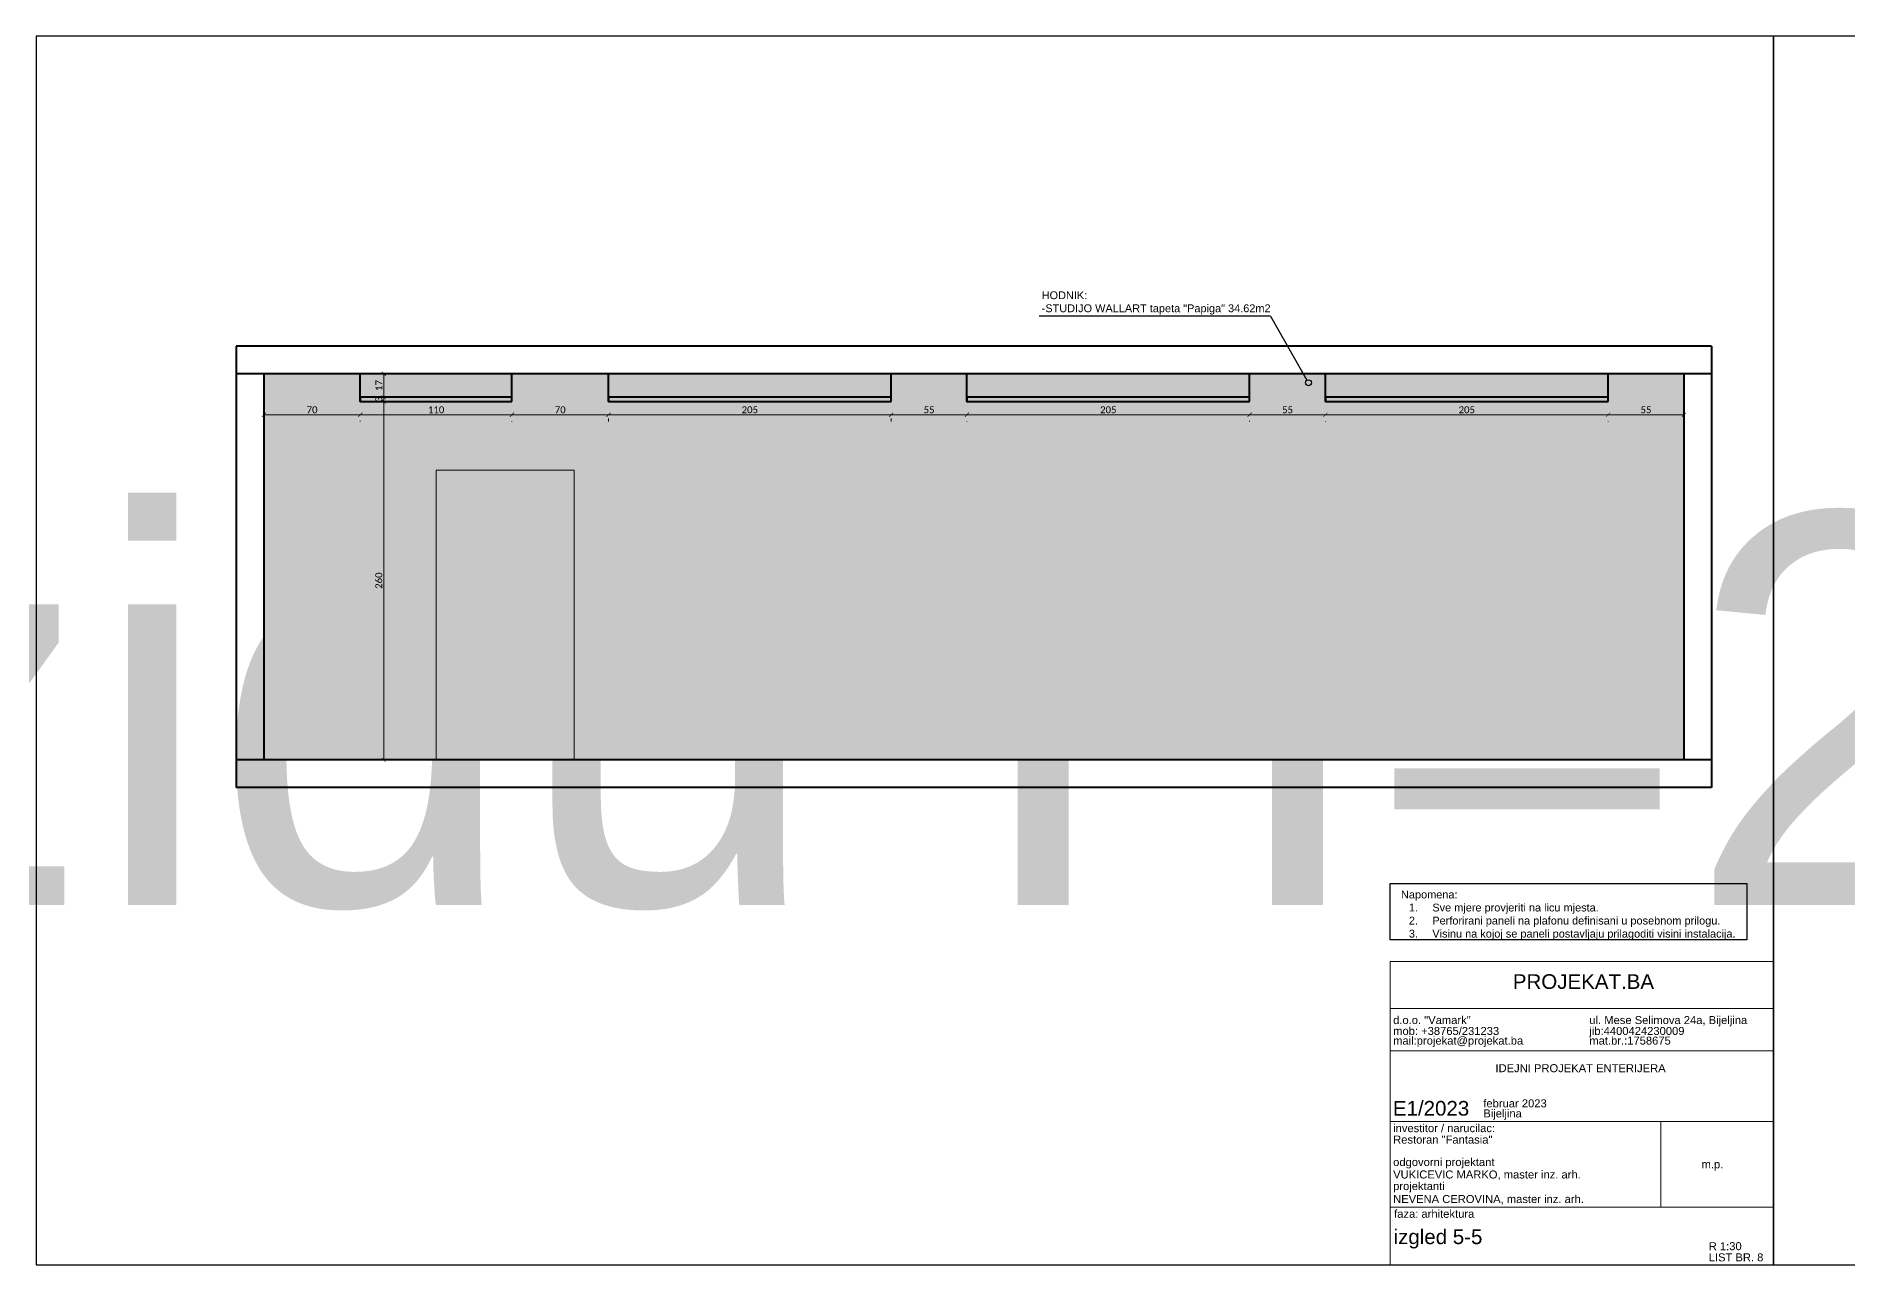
# Model space of a CAD drawing. Header units: centimetres. Extents: x -26724 to 60145, y -23645 to 6771.
# Drawn here: x 10773 to 12087, y 4039 to 4930 of the extents above; entities that cross this region are included whole.
import ezdxf

# ---------------------------------------------------------------- set-up
doc = ezdxf.new("R2010")
doc.units = ezdxf.units.CM
for name, color, linetype, lineweight in [('2.IZGLED', 7, 'Continuous', 13), ('4.KOTE', 88, 'Continuous', 15), ('kote', 7, 'Continuous', 20), ('zid', 7, 'Continuous', 40)]:
    doc.layers.add(name, color=color, linetype=linetype, lineweight=lineweight)
doc.layers.add('3.IZGLED 2', color=7, linetype='Continuous', lineweight=9, true_color=0x4a4a4a)
for name, color, linetype in [('pozicije', 7, 'Continuous'), ('tekst', 7, 'Continuous'), ('tekst @ 50', 7, 'Continuous')]:
    doc.layers.add(name, color=color, linetype=linetype)
doc.styles.add('0.15', font='arial.ttf', dxfattribs={"height": 0.15})
doc.styles.add('Notes', font='arial.ttf', dxfattribs={"height": 3})
doc.styles.get("Standard").update_dxf_attribs({"font": 'calibri.ttf'})
doc.dimstyles.new('ja 1 30 izgledi zidova', dxfattribs={"dimtxt": 5, "dimasz": 3, "dimexe": 5, "dimexo": 5, "dimgap": 1, "dimtad": 1, "dimdec": 0, "dimtxsty": 'Standard', "dimblk": 'ARCHTICK', "dimcen": 2.5, "dimclrd": 256, "dimclrt": 7, "dimadec": 0, "dimazin": 0, "dimtfac": 1, "dimtdec": 0, "dimtix": 1, "dimtmove": 1, "dimatfit": 3, "dimldrblk": 'ARCHTICK', "dimfxl": 5, "dimfxlon": 1, "dimlwd": 0, "dimlwe": 9, "dimarcsym": 0})

# ---------------------------------------------------------------- blocks, each defined once
blk = doc.blocks.new('_ArchTick')
at = {"color": 0, "linetype": 'ByBlock', "const_width": 0.15}
blk.add_lwpolyline([(-0.5, -0.5), (0.5, 0.5)], dxfattribs=at)
blk = doc.blocks.new('*D2315')
at = {"layer": '4.KOTE', "lineweight": 0, "transparency": 16777216}
blk.add_line((11024.9, 4405.2), (11024.9, 4665.2), dxfattribs=at)
at = {"layer": '4.KOTE', "color": 0, "lineweight": 9, "transparency": 16777216}
for p, q in [((11029.6, 4665.2), (11029.9, 4665.2)), ((11019.9, 4405.2), (11029.9, 4405.2))]:
    blk.add_line(p, q, dxfattribs=at)
at = {"layer": 'Defpoints', "color": 0, "transparency": 16777216}
for p in [(11007.9, 4665.2, 708.3), (11024.9, 4665.2), (11010.7, 4405.2)]:
    blk.add_point(p, dxfattribs=at)
at = {"layer": '4.KOTE', "lineweight": 0, "transparency": 16777216, "xscale": 3, "yscale": 3, "zscale": 3}
for p, rotation in [((11024.9, 4665.2), 90), ((11024.9, 4405.2), 270)]:
    blk.add_blockref('_ArchTick', p, dxfattribs=dict(at, rotation=rotation))
at = {"layer": '4.KOTE', "color": 7, "transparency": 16777216, "insert": (11021.3, 4535.2), "char_height": 5, "attachment_point": 5, "rotation": 90}
blk.add_mtext('260', dxfattribs=at)
blk = doc.blocks.new('*D2316')
at = {"layer": '4.KOTE', "color": 0, "lineweight": 9, "transparency": 16777216}
for p, q in [((11020, 4668.2), (11019.9, 4668.2)), ((11029.6, 4665.2), (11029.9, 4665.2))]:
    blk.add_line(p, q, dxfattribs=at)
at = {"layer": '4.KOTE', "lineweight": 0, "transparency": 16777216}
for p, q in [((11024.9, 4668.2), (11024.9, 4671.2)), ((11024.9, 4665.2), (11024.9, 4668.2)), ((11024.9, 4665.2), (11024.9, 4662.2))]:
    blk.add_line(p, q, dxfattribs=at)
at = {"layer": 'Defpoints', "color": 0, "transparency": 16777216}
for p in [(11007.9, 4665.2, 708.3), (11024.9, 4668.2), (11026.8, 4668.2, 708.3)]:
    blk.add_point(p, dxfattribs=at)
at = {"layer": '4.KOTE', "lineweight": 0, "transparency": 16777216, "xscale": 3, "yscale": 3, "zscale": 3}
for p, rotation in [((11024.9, 4668.2), 270), ((11024.9, 4665.2), 90)]:
    blk.add_blockref('_ArchTick', p, dxfattribs=dict(at, rotation=rotation))
at = {"layer": '4.KOTE', "color": 7, "transparency": 16777216, "insert": (11021.3, 4666.7), "char_height": 5, "attachment_point": 5, "rotation": 90}
blk.add_mtext('3', dxfattribs=at)
blk = doc.blocks.new('*D2317')
at = {"layer": '4.KOTE', "color": 0, "lineweight": 9, "transparency": 16777216}
for p, q in [((11026.7, 4685.2), (11019.9, 4685.2)), ((11020, 4668.2), (11019.9, 4668.2))]:
    blk.add_line(p, q, dxfattribs=at)
at = {"layer": '4.KOTE', "lineweight": 0, "transparency": 16777216}
blk.add_line((11024.9, 4668.2), (11024.9, 4685.2), dxfattribs=at)
at = {"layer": 'Defpoints', "color": 0, "transparency": 16777216}
for p in [(11024.9, 4685.2), (11031.7, 4685.2), (11026.8, 4668.2, 708.3)]:
    blk.add_point(p, dxfattribs=at)
at = {"layer": '4.KOTE', "lineweight": 0, "transparency": 16777216, "xscale": 3, "yscale": 3, "zscale": 3}
for p, rotation in [((11024.9, 4685.2), 90), ((11024.9, 4668.2), 270)]:
    blk.add_blockref('_ArchTick', p, dxfattribs=dict(at, rotation=rotation))
at = {"layer": '4.KOTE', "color": 7, "transparency": 16777216, "insert": (11021.4, 4676.7), "char_height": 5, "attachment_point": 5, "rotation": 90}
blk.add_mtext('17', dxfattribs=at)
blk = doc.blocks.new('*D2318')
at = {"layer": '4.KOTE', "color": 0, "lineweight": 9, "transparency": 16777216}
for p, q in [((10937.9, 4660.5), (10937.9, 4650.5)), ((11007.9, 4651), (11007.9, 4650.5))]:
    blk.add_line(p, q, dxfattribs=at)
at = {"layer": '4.KOTE', "lineweight": 0, "transparency": 16777216}
blk.add_line((10937.9, 4655.5), (11007.9, 4655.5), dxfattribs=at)
at = {"layer": 'Defpoints', "color": 0, "transparency": 16777216}
for p in [(10937.9, 4685.2), (11007.9, 4685.2, 708.3), (11007.9, 4655.5)]:
    blk.add_point(p, dxfattribs=at)
at = {"layer": '4.KOTE', "lineweight": 0, "transparency": 16777216, "xscale": 3, "yscale": 3, "zscale": 3, "rotation": 180}
blk.add_blockref('_ArchTick', (10937.9, 4655.5), dxfattribs=at)
at = {"layer": '4.KOTE', "lineweight": 0, "transparency": 16777216, "xscale": 3, "yscale": 3, "zscale": 3}
blk.add_blockref('_ArchTick', (11007.9, 4655.5), dxfattribs=at)
at = {"layer": '4.KOTE', "color": 7, "transparency": 16777216, "insert": (10972.9, 4659.1), "char_height": 5, "attachment_point": 5}
blk.add_mtext('70', dxfattribs=at)
blk = doc.blocks.new('*D2319')
at = {"layer": '4.KOTE', "lineweight": 0, "transparency": 16777216}
blk.add_line((11007.9, 4655.5), (11117.9, 4655.5), dxfattribs=at)
at = {"layer": '4.KOTE', "color": 0, "lineweight": 9, "transparency": 16777216}
for p, q in [((11007.9, 4651), (11007.9, 4650.5)), ((11117.9, 4650.9), (11117.9, 4650.5))]:
    blk.add_line(p, q, dxfattribs=at)
at = {"layer": 'Defpoints', "color": 0, "transparency": 16777216}
for p in [(11007.9, 4685.2, 708.3), (11117.9, 4678.2, 708.3), (11117.9, 4655.5)]:
    blk.add_point(p, dxfattribs=at)
at = {"layer": '4.KOTE', "lineweight": 0, "transparency": 16777216, "xscale": 3, "yscale": 3, "zscale": 3, "rotation": 180}
blk.add_blockref('_ArchTick', (11007.9, 4655.5), dxfattribs=at)
at = {"layer": '4.KOTE', "lineweight": 0, "transparency": 16777216, "xscale": 3, "yscale": 3, "zscale": 3}
blk.add_blockref('_ArchTick', (11117.9, 4655.5), dxfattribs=at)
at = {"layer": '4.KOTE', "color": 7, "transparency": 16777216, "insert": (11062.9, 4659.1), "char_height": 5, "attachment_point": 5}
blk.add_mtext('110', dxfattribs=at)
blk = doc.blocks.new('*D2320')
at = {"layer": '4.KOTE', "lineweight": 0, "transparency": 16777216}
blk.add_line((11117.9, 4655.5), (11187.9, 4655.5), dxfattribs=at)
at = {"layer": '4.KOTE', "color": 0, "lineweight": 9, "transparency": 16777216}
for p, q in [((11187.9, 4652.9), (11187.9, 4650.5)), ((11117.9, 4650.9), (11117.9, 4650.5))]:
    blk.add_line(p, q, dxfattribs=at)
at = {"layer": 'Defpoints', "color": 0, "transparency": 16777216}
for p in [(11117.9, 4678.2, 708.3), (11187.9, 4675.2, 100), (11187.9, 4655.5)]:
    blk.add_point(p, dxfattribs=at)
at = {"layer": '4.KOTE', "lineweight": 0, "transparency": 16777216, "xscale": 3, "yscale": 3, "zscale": 3, "rotation": 180}
blk.add_blockref('_ArchTick', (11117.9, 4655.5), dxfattribs=at)
at = {"layer": '4.KOTE', "lineweight": 0, "transparency": 16777216, "xscale": 3, "yscale": 3, "zscale": 3}
blk.add_blockref('_ArchTick', (11187.9, 4655.5), dxfattribs=at)
at = {"layer": '4.KOTE', "color": 7, "transparency": 16777216, "insert": (11152.9, 4659.1), "char_height": 5, "attachment_point": 5}
blk.add_mtext('70', dxfattribs=at)
blk = doc.blocks.new('*D2321')
at = {"layer": '4.KOTE', "lineweight": 0, "transparency": 16777216}
blk.add_line((11187.9, 4655.5), (11392.9, 4655.5), dxfattribs=at)
at = {"layer": '4.KOTE', "color": 0, "lineweight": 9, "transparency": 16777216}
for p, q in [((11187.9, 4652.9), (11187.9, 4650.5)), ((11392.9, 4652.9), (11392.9, 4650.5))]:
    blk.add_line(p, q, dxfattribs=at)
at = {"layer": 'Defpoints', "color": 0, "transparency": 16777216}
for p in [(11187.9, 4675.2, 100), (11392.9, 4675.2, 100), (11392.9, 4655.5)]:
    blk.add_point(p, dxfattribs=at)
at = {"layer": '4.KOTE', "lineweight": 0, "transparency": 16777216, "xscale": 3, "yscale": 3, "zscale": 3, "rotation": 180}
blk.add_blockref('_ArchTick', (11187.9, 4655.5), dxfattribs=at)
at = {"layer": '4.KOTE', "lineweight": 0, "transparency": 16777216, "xscale": 3, "yscale": 3, "zscale": 3}
blk.add_blockref('_ArchTick', (11392.9, 4655.5), dxfattribs=at)
at = {"layer": '4.KOTE', "color": 7, "transparency": 16777216, "insert": (11290.4, 4659.1), "char_height": 5, "attachment_point": 5}
blk.add_mtext('205', dxfattribs=at)
blk = doc.blocks.new('*D2322')
at = {"layer": '4.KOTE', "lineweight": 0, "transparency": 16777216}
blk.add_line((11392.9, 4655.5), (11447.9, 4655.5), dxfattribs=at)
at = {"layer": '4.KOTE', "color": 0, "lineweight": 9, "transparency": 16777216}
for p, q in [((11392.9, 4652.9), (11392.9, 4650.5)), ((11447.9, 4650.9), (11447.9, 4650.5))]:
    blk.add_line(p, q, dxfattribs=at)
at = {"layer": 'Defpoints', "color": 0, "transparency": 16777216}
for p in [(11392.9, 4675.2, 100), (11447.9, 4675.2, 708.3), (11447.9, 4655.5)]:
    blk.add_point(p, dxfattribs=at)
at = {"layer": '4.KOTE', "lineweight": 0, "transparency": 16777216, "xscale": 3, "yscale": 3, "zscale": 3, "rotation": 180}
blk.add_blockref('_ArchTick', (11392.9, 4655.5), dxfattribs=at)
at = {"layer": '4.KOTE', "lineweight": 0, "transparency": 16777216, "xscale": 3, "yscale": 3, "zscale": 3}
blk.add_blockref('_ArchTick', (11447.9, 4655.5), dxfattribs=at)
at = {"layer": '4.KOTE', "color": 7, "transparency": 16777216, "insert": (11420.4, 4659.1), "char_height": 5, "attachment_point": 5}
blk.add_mtext('55', dxfattribs=at)
blk = doc.blocks.new('*D2323')
at = {"layer": '4.KOTE', "lineweight": 0, "transparency": 16777216}
blk.add_line((11447.9, 4655.5), (11652.9, 4655.5), dxfattribs=at)
at = {"layer": '4.KOTE', "color": 0, "lineweight": 9, "transparency": 16777216}
for p, q in [((11447.9, 4650.9), (11447.9, 4650.5)), ((11652.9, 4651), (11652.9, 4650.5))]:
    blk.add_line(p, q, dxfattribs=at)
at = {"layer": 'Defpoints', "color": 0, "transparency": 16777216}
for p in [(11652.9, 4680.6, 708.3), (11447.9, 4675.2, 708.3), (11652.9, 4655.5)]:
    blk.add_point(p, dxfattribs=at)
at = {"layer": '4.KOTE', "lineweight": 0, "transparency": 16777216, "xscale": 3, "yscale": 3, "zscale": 3, "rotation": 180}
blk.add_blockref('_ArchTick', (11447.9, 4655.5), dxfattribs=at)
at = {"layer": '4.KOTE', "lineweight": 0, "transparency": 16777216, "xscale": 3, "yscale": 3, "zscale": 3}
blk.add_blockref('_ArchTick', (11652.9, 4655.5), dxfattribs=at)
at = {"layer": '4.KOTE', "color": 7, "transparency": 16777216, "insert": (11550.4, 4659.1), "char_height": 5, "attachment_point": 5}
blk.add_mtext('205', dxfattribs=at)
blk = doc.blocks.new('*D2324')
at = {"layer": '4.KOTE', "lineweight": 0, "transparency": 16777216}
blk.add_line((11652.9, 4655.5), (11707.9, 4655.5), dxfattribs=at)
at = {"layer": '4.KOTE', "color": 0, "lineweight": 9, "transparency": 16777216}
for p, q in [((11652.9, 4651), (11652.9, 4650.5)), ((11707.9, 4650.9), (11707.9, 4650.5))]:
    blk.add_line(p, q, dxfattribs=at)
at = {"layer": 'Defpoints', "color": 0, "transparency": 16777216}
for p in [(11652.9, 4680.6, 708.3), (11707.9, 4675.2, 708.3), (11707.9, 4655.5)]:
    blk.add_point(p, dxfattribs=at)
at = {"layer": '4.KOTE', "lineweight": 0, "transparency": 16777216, "xscale": 3, "yscale": 3, "zscale": 3, "rotation": 180}
blk.add_blockref('_ArchTick', (11652.9, 4655.5), dxfattribs=at)
at = {"layer": '4.KOTE', "lineweight": 0, "transparency": 16777216, "xscale": 3, "yscale": 3, "zscale": 3}
blk.add_blockref('_ArchTick', (11707.9, 4655.5), dxfattribs=at)
at = {"layer": '4.KOTE', "color": 7, "transparency": 16777216, "insert": (11680.4, 4659.1), "char_height": 5, "attachment_point": 5}
blk.add_mtext('55', dxfattribs=at)
blk = doc.blocks.new('*D2325')
at = {"layer": '4.KOTE', "lineweight": 0, "transparency": 16777216}
blk.add_line((11707.9, 4655.5), (11912.9, 4655.5), dxfattribs=at)
at = {"layer": '4.KOTE', "color": 0, "lineweight": 9, "transparency": 16777216}
for p, q in [((11707.9, 4650.9), (11707.9, 4650.5)), ((11912.9, 4650.9), (11912.9, 4650.5))]:
    blk.add_line(p, q, dxfattribs=at)
at = {"layer": 'Defpoints', "color": 0, "transparency": 16777216}
for p in [(11707.9, 4675.2, 708.3), (11912.9, 4675.2, 708.3), (11912.9, 4655.5)]:
    blk.add_point(p, dxfattribs=at)
at = {"layer": '4.KOTE', "lineweight": 0, "transparency": 16777216, "xscale": 3, "yscale": 3, "zscale": 3, "rotation": 180}
blk.add_blockref('_ArchTick', (11707.9, 4655.5), dxfattribs=at)
at = {"layer": '4.KOTE', "lineweight": 0, "transparency": 16777216, "xscale": 3, "yscale": 3, "zscale": 3}
blk.add_blockref('_ArchTick', (11912.9, 4655.5), dxfattribs=at)
at = {"layer": '4.KOTE', "color": 7, "transparency": 16777216, "insert": (11810.4, 4659.1), "char_height": 5, "attachment_point": 5}
blk.add_mtext('205', dxfattribs=at)
blk = doc.blocks.new('*D2326')
at = {"layer": '4.KOTE', "lineweight": 0, "transparency": 16777216}
blk.add_line((11912.9, 4655.5), (11967.9, 4655.5), dxfattribs=at)
at = {"layer": '4.KOTE', "color": 0, "lineweight": 9, "transparency": 16777216}
for p, q in [((11967.9, 4660.5), (11967.9, 4650.5)), ((11912.9, 4650.9), (11912.9, 4650.5))]:
    blk.add_line(p, q, dxfattribs=at)
at = {"layer": 'Defpoints', "color": 0, "transparency": 16777216}
for p in [(11912.9, 4675.2, 708.3), (11967.9, 4675.5), (11967.9, 4655.5)]:
    blk.add_point(p, dxfattribs=at)
at = {"layer": '4.KOTE', "lineweight": 0, "transparency": 16777216, "xscale": 3, "yscale": 3, "zscale": 3, "rotation": 180}
blk.add_blockref('_ArchTick', (11912.9, 4655.5), dxfattribs=at)
at = {"layer": '4.KOTE', "lineweight": 0, "transparency": 16777216, "xscale": 3, "yscale": 3, "zscale": 3}
blk.add_blockref('_ArchTick', (11967.9, 4655.5), dxfattribs=at)
at = {"layer": '4.KOTE', "color": 7, "transparency": 16777216, "insert": (11940.4, 4659.1), "char_height": 5, "attachment_point": 5}
blk.add_mtext('55', dxfattribs=at)
blk = doc.blocks.new('*U3255')
at = {"layer": 'tekst @ 50', "color": 240, "ltscale": 0.8, "insert": (7596.2, 4583.8, -1195), "char_height": 283.795, "attachment_point": 1, "style": 'Notes'}
blk.add_mtext_dynamic_manual_height_columns('svjetle{\\fArial|b0|i0|c238|p34;ći znak na zidu H=}2{\\fCalibri|b0|i0|c238|p34;1}0cm ', width=6247.49, gutter_width=625, heights=[0], dxfattribs=at)

msp = doc.modelspace()

# ---------------------------------------------------------------- hatches: boundary and pattern name
at = {"layer": '3.IZGLED 2'}
h = msp.add_hatch(dxfattribs=at)
h.set_pattern_fill('AR-RROOF', color=256, scale=0.2)
h.set_pattern_definition([(0, (1039.008, 820.6236), (11.176, 5.08), [76.2, -10.16, 25.4, -5.08]), (0, (1045.764, 823.1636), (-5.08, 6.7564), [15.24, -1.6764, 30.48, -3.81]), (0, (1041.548, 824.9416), (26.416, 3.4036), [40.64, -7.112, 20.32, -5.08])])
h.paths.add_polyline_path([(11162.9, 4615.2), (11162.9, 4405.2), (11967.9, 4405.2), (11967.9, 4685.2), (10937.9, 4685.2), (10937.9, 4405.2), (11062.9, 4405.2), (11062.9, 4615.2)])
h.paths.add_polyline_path([(11162.9, 4615.2), (11062.9, 4615.2), (11062.9, 4405.2), (11162.9, 4405.2)], flags=17)

# ---------------------------------------------------------------- linework, layer by layer
at = {"layer": '2.IZGLED'}
msp.add_lwpolyline([(11062.9, 4405.2), (11062.9, 4615.2), (11162.9, 4615.2), (11162.9, 4405.2)], dxfattribs=at)
at = {"layer": 'kote', "color": 0}
for p, q in [((11754.9, 4259), (12032.8, 4259)), ((11754.9, 4039), (11754.9, 4259)), ((11754.9, 4224.9), (12032.8, 4224.9)), ((11754.9, 4194.3), (12032.8, 4194.3)), ((11754.9, 4142.9), (12032.8, 4142.9)), ((11951.1, 4142.9), (11951.1, 4080.8)), ((12032.8, 4080.8), (11754.9, 4080.8))]:
    msp.add_line(p, q, dxfattribs=at)
at = {"layer": 'tekst'}
msp.add_line((11668, 4726.9), (11694.5, 4680.6), dxfattribs=at)
at = {"layer": 'tekst', "ltscale": 0.8}
msp.add_lwpolyline([(11668, 4726.9), (11500.3, 4726.9)], dxfattribs=at)
at = {"layer": 'tekst', "lineweight": 25}
msp.add_lwpolyline([(11754.9, 4315.6), (12013.6, 4315.6), (12013.6, 4274.6), (11754.9, 4274.6)], close=True, dxfattribs=at)
at = {"layer": 'tekst', "color": 30}
msp.add_circle((11695.6, 4678.7), 2.16, dxfattribs=at)
at = {"layer": 'zid'}
for p, q in [((10917.9, 4705.2), (10917.9, 4385.2)), ((11987.9, 4705.2), (10917.9, 4705.2)), ((11987.9, 4705.2), (11987.9, 4385.2)), ((11987.9, 4685.2), (10917.9, 4685.2)), ((10937.9, 4685.2), (10937.9, 4405.2)), ((11967.9, 4685.2), (11967.9, 4405.2)), ((11987.9, 4405.2), (10917.9, 4405.2)), ((11987.9, 4385.2), (10917.9, 4385.2))]:
    msp.add_line(p, q, dxfattribs=at)
at = {"layer": 'zid', "color": 30}
for p, q in [((11007.9, 4665.2, 708.3), (11007.9, 4685.2, 708.3)), ((11117.9, 4665.2, 708.3), (11117.9, 4685.2, 708.3)), ((11187.9, 4665.2, 100), (11187.9, 4685.2, 100)), ((11392.9, 4665.2, 100), (11392.9, 4685.2, 100)), ((11447.9, 4665.2, 708.3), (11447.9, 4685.2, 708.3)), ((11652.9, 4665.2, 708.3), (11652.9, 4685.2, 708.3)), ((11707.9, 4665.2, 708.3), (11707.9, 4685.2, 708.3)), ((11912.9, 4665.2, 708.3), (11912.9, 4685.2, 708.3))]:
    msp.add_line(p, q, dxfattribs=at)
at = {"layer": 'zid', "lineweight": 25, "ltscale": 12}
for points in [[(10772.8, 4039), (12032.8, 4039), (12032.8, 4930), (10772.8, 4930)], [(12032.8, 4039), (13292.8, 4039), (13292.8, 4930), (12032.8, 4930)]]:
    msp.add_lwpolyline(points, close=True, dxfattribs=at)
at = {"layer": 'zid', "color": 30}
for points, elevation in [([(11117.9, 4665.2), (11117.9, 4668.2), (11007.9, 4668.2), (11007.9, 4665.2), (11117.9, 4665.2)], 708.3), ([(11392.9, 4665.2), (11392.9, 4668.2), (11187.9, 4668.2), (11187.9, 4665.2), (11392.9, 4665.2)], 100), ([(11652.9, 4665.2), (11652.9, 4668.2), (11447.9, 4668.2), (11447.9, 4665.2), (11652.9, 4665.2)], 708.3), ([(11912.9, 4665.2), (11912.9, 4668.2), (11707.9, 4668.2), (11707.9, 4665.2), (11912.9, 4665.2)], 708.3)]:
    msp.add_lwpolyline(points, dxfattribs=dict(at, elevation=elevation))

# ---------------------------------------------------------------- block references
at = {"layer": 'tekst', "color": 3, "lineweight": 50}
msp.add_blockref('*U3255', (0, 0), dxfattribs=at)

# ---------------------------------------------------------------- texts
at = {"layer": 'pozicije', "color": 0, "style": '0.15'}
for s, height, p in [('PROJEKAT.BA', 10.642, (11843.8, 4239.1)), ('d.o.o. "Vamark"', 5.805, (11757, 4213.6)), ('ul. Mese Selimova 24a, Bijeljina', 5.805, (11899.3, 4213.6)), ('mob: +38765/231233', 5.805, (11757, 4205.7)), ('mail:projekat@projekat.ba', 5.805, (11757, 4198.7)), ('jib:4400424230009', 5.805, (11899.3, 4205.7)), ('mat.br.:1758675', 5.805, (11899.3, 4198.7)), ('IDEJNI PROJEKAT ENTERIJERA', 5.805, (11831.2, 4178.7)), ('E1/2023', 10.64, (11756.8, 4147.2)), ('februar 2023', 5.805, (11822.4, 4153.2)), ('Bijeljina', 5.8, (11822.4, 4145.9)), ('investitor / narucilac:', 5.805, (11757, 4135.2)), ('Restoran "Fantasia"', 5.805, (11757, 4126.9)), ('odgovorni projektant', 5.805, (11757, 4110.6)), ('m.p.', 5.8, (11980.7, 4109)), ('VUKICEVIC MARKO, master inz. arh.', 5.805, (11757, 4101.6)), ('projektanti', 5.805, (11757, 4093.2)), ('NEVENA CEROVINA, master inz. arh.', 5.805, (11757, 4083.8)), ('faza: arhitektura', 5.805, (11757.7, 4073.1)), ('izgled 5-5', 10.64, (11757.3, 4054)), ('R 1:30', 5.8, (11985.9, 4049.6)), ('LIST BR. 8', 5.8, (11985.9, 4041.5))]:
    msp.add_text(s, height=height, dxfattribs=at).set_placement(p)
at = {"layer": 'tekst @ 50', "ltscale": 0.8, "char_height": 5.676, "attachment_point": 1, "style": 'Notes'}
for s, width, insert in [('\\P\\pi-17.0277,l22.7036,t22.7036;\\P\\PHODNIK:\\P-STUDIJO WALLART tapeta "Papiga" 34.62m2 ', 951.648, (11496.4, 4773.4)), ('Napomena: \\P\\pi-17.0277,l22.7036,t22.7036;1.^ISve mjere provjeriti na licu mjesta.\\P{\\fArial|b0|i0|c238|p34;2.^IPerforirani paneli na plafonu definisani u posebnom prilogu.}\\P3.^IVisinu na kojoj se paneli postavljaju prilagoditi visini instalacija.', 421.382, (11762.7, 4310.4))]:
    msp.add_mtext_dynamic_manual_height_columns(s, width=width, gutter_width=750, heights=[0], dxfattribs=dict(at, insert=insert))

# ---------------------------------------------------------------- dimensions: what is measured, and where the dimension line sits
at = {"layer": '4.KOTE'}
for base, p1, p2, picture, middle in [((11007.9, 4655.5), (10937.9, 4685.2), (11007.9, 4685.2, 708.3), '*D2318', (10972.9, 4659.1)), ((11117.9, 4655.5), (11007.9, 4685.2, 708.3), (11117.9, 4678.2, 708.3), '*D2319', (11062.9, 4659.1)), ((11187.9, 4655.5), (11117.9, 4678.2, 708.3), (11187.9, 4675.2, 100), '*D2320', (11152.9, 4659.1)), ((11652.9, 4655.5), (11447.9, 4675.2, 708.3), (11652.9, 4680.6, 708.3), '*D2323', (11550.4, 4659.1)), ((11707.9, 4655.5), (11652.9, 4680.6, 708.3), (11707.9, 4675.2, 708.3), '*D2324', (11680.4, 4659.1)), ((11392.9, 4655.5), (11187.9, 4675.2, 100), (11392.9, 4675.2, 100), '*D2321', (11290.4, 4659.1)), ((11447.9, 4655.5), (11392.9, 4675.2, 100), (11447.9, 4675.2, 708.3), '*D2322', (11420.4, 4659.1)), ((11912.9, 4655.5), (11707.9, 4675.2, 708.3), (11912.9, 4675.2, 708.3), '*D2325', (11810.4, 4659.1)), ((11967.9, 4655.5), (11912.9, 4675.2, 708.3), (11967.9, 4675.5), '*D2326', (11940.4, 4659.1))]:
    dim = msp.add_linear_dim(base=base, p1=p1, p2=p2, dimstyle='ja 1 30 izgledi zidova', dxfattribs=at)
    dim.commit()
    dim.dimension.update_dxf_attribs({"geometry": picture, "text_midpoint": middle})
for base, p1, p2, picture, middle in [((11024.9, 4685.2), (11026.8, 4668.2, 708.3), (11031.7, 4685.2), '*D2317', (11021.4, 4676.7)), ((11024.9, 4668.2), (11007.9, 4665.2, 708.3), (11026.8, 4668.2, 708.3), '*D2316', (11021.3, 4666.7)), ((11024.9, 4665.2), (11010.7, 4405.2), (11007.9, 4665.2, 708.3), '*D2315', (11021.3, 4535.2))]:
    dim = msp.add_linear_dim(base=base, p1=p1, p2=p2, angle=90, dimstyle='ja 1 30 izgledi zidova', dxfattribs=at)
    dim.commit()
    dim.dimension.update_dxf_attribs({"geometry": picture, "text_midpoint": middle})

doc.saveas('drawing.dxf')
